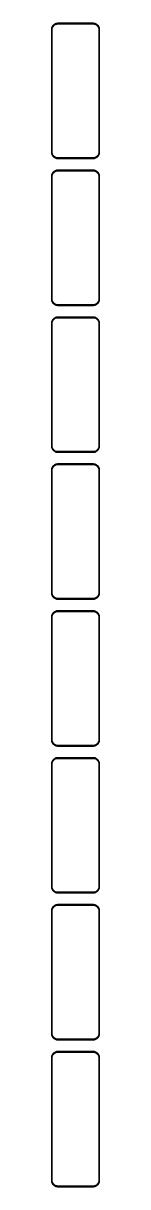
# Model space of a CAD drawing. Header units: metres. Extents: x -19 to 19, y 1658 to 3358.
# Drawn here: x -19 to 19, y 2456 to 3358 of the extents above; entities that cross this region are included whole.
import ezdxf

# ---------------------------------------------------------------- set-up
doc = ezdxf.new("R2010")
doc.units = ezdxf.units.M

msp = doc.modelspace()

# ---------------------------------------------------------------- linework, layer by layer
for p, q in [((-18.7106, 3354.13), (-18.75, 3353.5)), ((-18.75, 3353.5), (-18.75, 3258.5)), ((-18.5929, 3354.74), (-18.7106, 3354.13)), ((-18.3989, 3355.34), (-18.5929, 3354.74)), ((-18.1315, 3355.91), (-18.3989, 3355.34)), ((-18.25, 3353.25), (-18.2125, 3353.85)), ((-18.25, 3258.75), (-18.25, 3353.25)), ((-18.2125, 3353.85), (-18.1008, 3354.43)), ((-17.7951, 3356.44), (-18.1315, 3355.91)), ((-18.1008, 3354.43), (-17.9164, 3355)), ((-17.9164, 3355), (-17.6624, 3355.54)), ((-17.3948, 3356.92), (-17.7951, 3356.44)), ((-17.6624, 3355.54), (-17.3428, 3356.04)), ((-16.9371, 3357.35), (-17.3948, 3356.92)), ((-17.3428, 3356.04), (-16.9626, 3356.5)), ((-16.9626, 3356.5), (-16.5278, 3356.91)), ((-16.4291, 3357.72), (-16.9371, 3357.35)), ((-16.5278, 3356.91), (-16.0452, 3357.26)), ((-15.8789, 3358.02), (-16.4291, 3357.72)), ((-16.0452, 3357.26), (-15.5224, 3357.55)), ((-15.2951, 3358.26), (-15.8789, 3358.02)), ((-15.5224, 3357.55), (-14.9678, 3357.77)), ((-14.6869, 3358.41), (-15.2951, 3358.26)), ((-14.9678, 3357.77), (-14.3901, 3357.92)), ((-14.0639, 3358.49), (-14.6869, 3358.41)), ((-14.3901, 3357.92), (-13.7982, 3357.99)), ((14.0639, 3358.49), (-14.0639, 3358.49)), ((-13.7982, 3357.99), (13.7982, 3357.99)), ((13.7982, 3357.99), (14.3901, 3357.92)), ((14.6869, 3358.41), (14.0639, 3358.49)), ((14.3901, 3357.92), (14.9678, 3357.77)), ((15.2951, 3358.26), (14.6869, 3358.41)), ((14.9678, 3357.77), (15.5224, 3357.55)), ((15.8789, 3358.02), (15.2951, 3358.26)), ((15.5224, 3357.55), (16.0452, 3357.26)), ((16.4291, 3357.72), (15.8789, 3358.02)), ((16.0452, 3357.26), (16.5278, 3356.91)), ((16.9371, 3357.35), (16.4291, 3357.72)), ((16.5278, 3356.91), (16.9626, 3356.5)), ((17.3948, 3356.92), (16.9371, 3357.35)), ((16.9626, 3356.5), (17.3428, 3356.04)), ((17.3428, 3356.04), (17.6624, 3355.54)), ((17.7951, 3356.44), (17.3948, 3356.92)), ((17.6624, 3355.54), (17.9164, 3355)), ((18.1315, 3355.91), (17.7951, 3356.44)), ((17.9164, 3355), (18.1008, 3354.43)), ((18.1008, 3354.43), (18.2125, 3353.85)), ((18.3989, 3355.34), (18.1315, 3355.91)), ((18.2125, 3353.85), (18.25, 3353.25)), ((18.25, 3353.25), (18.25, 3258.75)), ((18.5929, 3354.74), (18.3989, 3355.34)), ((18.7106, 3354.13), (18.5929, 3354.74)), ((18.75, 3353.5), (18.7106, 3354.13)), ((18.75, 3258.5), (18.75, 3353.5)), ((-18.75, 3258.5), (-18.7106, 3257.87)), ((-18.7106, 3257.87), (-18.5929, 3257.26)), ((-18.5929, 3257.26), (-18.3989, 3256.66)), ((-18.3989, 3256.66), (-18.1315, 3256.09)), ((-18.2125, 3258.15), (-18.25, 3258.75)), ((-18.1008, 3257.57), (-18.2125, 3258.15)), ((-18.1315, 3256.09), (-17.7951, 3255.56)), ((-17.9164, 3257), (-18.1008, 3257.57)), ((-17.6624, 3256.46), (-17.9164, 3257)), ((-17.7951, 3255.56), (-17.3948, 3255.08)), ((-17.3428, 3255.96), (-17.6624, 3256.46)), ((-17.3948, 3255.08), (-16.9371, 3254.65)), ((-16.9626, 3255.5), (-17.3428, 3255.96)), ((-16.5278, 3255.09), (-16.9626, 3255.5)), ((-16.9371, 3254.65), (-16.4291, 3254.28)), ((-16.0452, 3254.74), (-16.5278, 3255.09)), ((-16.4291, 3254.28), (-15.8789, 3253.98)), ((-15.5224, 3254.45), (-16.0452, 3254.74)), ((-15.8789, 3253.98), (-15.2951, 3253.74)), ((-14.9678, 3254.23), (-15.5224, 3254.45)), ((-15.2951, 3253.74), (-14.6869, 3253.59)), ((-14.3901, 3254.08), (-14.9678, 3254.23)), ((-14.6869, 3253.59), (-14.0639, 3253.51)), ((-13.7982, 3254.01), (-14.3901, 3254.08)), ((-14.0639, 3253.51), (14.0639, 3253.51)), ((13.7982, 3254.01), (-13.7982, 3254.01)), ((14.3901, 3254.08), (13.7982, 3254.01)), ((14.0639, 3253.51), (14.6869, 3253.59)), ((14.9678, 3254.23), (14.3901, 3254.08)), ((14.6869, 3253.59), (15.2951, 3253.74)), ((15.5224, 3254.45), (14.9678, 3254.23)), ((15.2951, 3253.74), (15.8789, 3253.98)), ((16.0452, 3254.74), (15.5224, 3254.45)), ((15.8789, 3253.98), (16.4291, 3254.28)), ((16.5278, 3255.09), (16.0452, 3254.74)), ((16.4291, 3254.28), (16.9371, 3254.65)), ((16.9626, 3255.5), (16.5278, 3255.09)), ((16.9371, 3254.65), (17.3948, 3255.08)), ((17.3428, 3255.96), (16.9626, 3255.5)), ((17.6624, 3256.46), (17.3428, 3255.96)), ((17.3948, 3255.08), (17.7951, 3255.56)), ((17.9164, 3257), (17.6624, 3256.46)), ((17.7951, 3255.56), (18.1315, 3256.09)), ((18.1008, 3257.57), (17.9164, 3257)), ((18.2125, 3258.15), (18.1008, 3257.57)), ((18.1315, 3256.09), (18.3989, 3256.66)), ((18.25, 3258.75), (18.2125, 3258.15)), ((18.3989, 3256.66), (18.5929, 3257.26)), ((18.5929, 3257.26), (18.7106, 3257.87)), ((18.7106, 3257.87), (18.75, 3258.5)), ((-18.1315, 3241.91), (-18.3989, 3241.34)), ((-17.7951, 3242.44), (-18.1315, 3241.91)), ((-17.3948, 3242.92), (-17.7951, 3242.44)), ((-17.6624, 3241.54), (-17.3428, 3242.04)), ((-16.9371, 3243.35), (-17.3948, 3242.92)), ((-17.3428, 3242.04), (-16.9626, 3242.5)), ((-16.9626, 3242.5), (-16.5278, 3242.91)), ((-16.4291, 3243.72), (-16.9371, 3243.35)), ((-16.5278, 3242.91), (-16.0452, 3243.26)), ((-15.8789, 3244.02), (-16.4291, 3243.72)), ((-16.0452, 3243.26), (-15.5224, 3243.55)), ((-15.2951, 3244.26), (-15.8789, 3244.02)), ((-15.5224, 3243.55), (-14.9678, 3243.77)), ((-14.6869, 3244.41), (-15.2951, 3244.26)), ((-14.9678, 3243.77), (-14.3901, 3243.92)), ((-14.0639, 3244.49), (-14.6869, 3244.41)), ((-14.3901, 3243.92), (-13.7982, 3243.99)), ((14.0639, 3244.49), (-14.0639, 3244.49)), ((-13.7982, 3243.99), (13.7982, 3243.99)), ((13.7982, 3243.99), (14.3901, 3243.92)), ((14.6869, 3244.41), (14.0639, 3244.49)), ((14.3901, 3243.92), (14.9678, 3243.77)), ((15.2951, 3244.26), (14.6869, 3244.41)), ((14.9678, 3243.77), (15.5224, 3243.55)), ((15.8789, 3244.02), (15.2951, 3244.26)), ((15.5224, 3243.55), (16.0452, 3243.26)), ((16.4291, 3243.72), (15.8789, 3244.02)), ((16.0452, 3243.26), (16.5278, 3242.91)), ((16.9371, 3243.35), (16.4291, 3243.72)), ((16.5278, 3242.91), (16.9626, 3242.5)), ((17.3948, 3242.92), (16.9371, 3243.35)), ((16.9626, 3242.5), (17.3428, 3242.04)), ((17.3428, 3242.04), (17.6624, 3241.54)), ((17.7951, 3242.44), (17.3948, 3242.92)), ((18.1315, 3241.91), (17.7951, 3242.44)), ((18.3989, 3241.34), (18.1315, 3241.91)), ((-18.7106, 3240.13), (-18.75, 3239.5)), ((-18.75, 3239.5), (-18.75, 3144.5)), ((-18.5929, 3240.74), (-18.7106, 3240.13)), ((-18.3989, 3241.34), (-18.5929, 3240.74)), ((-18.25, 3239.25), (-18.2125, 3239.85)), ((-18.25, 3144.75), (-18.25, 3239.25)), ((-18.2125, 3239.85), (-18.1008, 3240.43)), ((-18.1008, 3240.43), (-17.9164, 3241)), ((-17.9164, 3241), (-17.6624, 3241.54)), ((17.6624, 3241.54), (17.9164, 3241)), ((17.9164, 3241), (18.1008, 3240.43)), ((18.1008, 3240.43), (18.2125, 3239.85)), ((18.2125, 3239.85), (18.25, 3239.25)), ((18.25, 3239.25), (18.25, 3144.75)), ((18.5929, 3240.74), (18.3989, 3241.34)), ((18.7106, 3240.13), (18.5929, 3240.74)), ((18.75, 3239.5), (18.7106, 3240.13)), ((18.75, 3144.5), (18.75, 3239.5)), ((-18.75, 3144.5), (-18.7106, 3143.87)), ((-18.7106, 3143.87), (-18.5929, 3143.26)), ((-18.5929, 3143.26), (-18.3989, 3142.66)), ((-18.3989, 3142.66), (-18.1315, 3142.09)), ((-18.2125, 3144.15), (-18.25, 3144.75)), ((-18.1008, 3143.57), (-18.2125, 3144.15)), ((-17.9164, 3143), (-18.1008, 3143.57)), ((-17.6624, 3142.46), (-17.9164, 3143)), ((-17.3428, 3141.96), (-17.6624, 3142.46)), ((17.6624, 3142.46), (17.3428, 3141.96)), ((17.9164, 3143), (17.6624, 3142.46)), ((18.1008, 3143.57), (17.9164, 3143)), ((18.2125, 3144.15), (18.1008, 3143.57)), ((18.1315, 3142.09), (18.3989, 3142.66)), ((18.25, 3144.75), (18.2125, 3144.15)), ((18.3989, 3142.66), (18.5929, 3143.26)), ((18.5929, 3143.26), (18.7106, 3143.87)), ((18.7106, 3143.87), (18.75, 3144.5)), ((-18.1315, 3142.09), (-17.7951, 3141.56)), ((-17.7951, 3141.56), (-17.3948, 3141.08)), ((-17.3948, 3141.08), (-16.9371, 3140.65)), ((-16.9626, 3141.5), (-17.3428, 3141.96)), ((-16.5278, 3141.09), (-16.9626, 3141.5)), ((-16.9371, 3140.65), (-16.4291, 3140.28)), ((-16.0452, 3140.74), (-16.5278, 3141.09)), ((-16.4291, 3140.28), (-15.8789, 3139.98)), ((-15.5224, 3140.45), (-16.0452, 3140.74)), ((-15.8789, 3139.98), (-15.2951, 3139.74)), ((-14.9678, 3140.23), (-15.5224, 3140.45)), ((-15.2951, 3139.74), (-14.6869, 3139.59)), ((-14.3901, 3140.08), (-14.9678, 3140.23)), ((-14.6869, 3139.59), (-14.0639, 3139.51)), ((-13.7982, 3140.01), (-14.3901, 3140.08)), ((-14.0639, 3139.51), (14.0639, 3139.51)), ((13.7982, 3140.01), (-13.7982, 3140.01)), ((14.3901, 3140.08), (13.7982, 3140.01)), ((14.0639, 3139.51), (14.6869, 3139.59)), ((14.9678, 3140.23), (14.3901, 3140.08)), ((14.6869, 3139.59), (15.2951, 3139.74)), ((15.5224, 3140.45), (14.9678, 3140.23)), ((15.2951, 3139.74), (15.8789, 3139.98)), ((16.0452, 3140.74), (15.5224, 3140.45)), ((15.8789, 3139.98), (16.4291, 3140.28)), ((16.5278, 3141.09), (16.0452, 3140.74)), ((16.4291, 3140.28), (16.9371, 3140.65)), ((16.9626, 3141.5), (16.5278, 3141.09)), ((16.9371, 3140.65), (17.3948, 3141.08)), ((17.3428, 3141.96), (16.9626, 3141.5)), ((17.3948, 3141.08), (17.7951, 3141.56)), ((17.7951, 3141.56), (18.1315, 3142.09)), ((-18.7106, 3126.13), (-18.75, 3125.5)), ((-18.75, 3125.5), (-18.75, 3030.5)), ((-18.5929, 3126.74), (-18.7106, 3126.13)), ((-18.3989, 3127.34), (-18.5929, 3126.74)), ((-18.1315, 3127.91), (-18.3989, 3127.34)), ((-18.25, 3125.25), (-18.2125, 3125.85)), ((-18.25, 3030.75), (-18.25, 3125.25)), ((-18.2125, 3125.85), (-18.1008, 3126.43)), ((-17.7951, 3128.44), (-18.1315, 3127.91)), ((-18.1008, 3126.43), (-17.9164, 3127)), ((-17.9164, 3127), (-17.6624, 3127.54)), ((-17.3948, 3128.92), (-17.7951, 3128.44)), ((-17.6624, 3127.54), (-17.3428, 3128.04)), ((-16.9371, 3129.35), (-17.3948, 3128.92)), ((-17.3428, 3128.04), (-16.9626, 3128.5)), ((-16.9626, 3128.5), (-16.5278, 3128.91)), ((-16.4291, 3129.72), (-16.9371, 3129.35)), ((-16.5278, 3128.91), (-16.0452, 3129.26)), ((-15.8789, 3130.02), (-16.4291, 3129.72)), ((-16.0452, 3129.26), (-15.5224, 3129.55)), ((-15.2951, 3130.26), (-15.8789, 3130.02)), ((-15.5224, 3129.55), (-14.9678, 3129.77)), ((-14.6869, 3130.41), (-15.2951, 3130.26)), ((-14.9678, 3129.77), (-14.3901, 3129.92)), ((-14.0639, 3130.49), (-14.6869, 3130.41)), ((-14.3901, 3129.92), (-13.7982, 3129.99)), ((14.0639, 3130.49), (-14.0639, 3130.49)), ((-13.7982, 3129.99), (13.7982, 3129.99)), ((13.7982, 3129.99), (14.3901, 3129.92)), ((14.6869, 3130.41), (14.0639, 3130.49)), ((14.3901, 3129.92), (14.9678, 3129.77)), ((15.2951, 3130.26), (14.6869, 3130.41)), ((14.9678, 3129.77), (15.5224, 3129.55)), ((15.8789, 3130.02), (15.2951, 3130.26)), ((15.5224, 3129.55), (16.0452, 3129.26)), ((16.4291, 3129.72), (15.8789, 3130.02)), ((16.0452, 3129.26), (16.5278, 3128.91)), ((16.9371, 3129.35), (16.4291, 3129.72)), ((16.5278, 3128.91), (16.9626, 3128.5)), ((17.3948, 3128.92), (16.9371, 3129.35)), ((16.9626, 3128.5), (17.3428, 3128.04)), ((17.3428, 3128.04), (17.6624, 3127.54)), ((17.7951, 3128.44), (17.3948, 3128.92)), ((17.6624, 3127.54), (17.9164, 3127)), ((18.1315, 3127.91), (17.7951, 3128.44)), ((17.9164, 3127), (18.1008, 3126.43)), ((18.1008, 3126.43), (18.2125, 3125.85)), ((18.3989, 3127.34), (18.1315, 3127.91)), ((18.2125, 3125.85), (18.25, 3125.25)), ((18.25, 3125.25), (18.25, 3030.75)), ((18.5929, 3126.74), (18.3989, 3127.34)), ((18.7106, 3126.13), (18.5929, 3126.74)), ((18.75, 3125.5), (18.7106, 3126.13)), ((18.75, 3030.5), (18.75, 3125.5)), ((-18.75, 3030.5), (-18.7106, 3029.87)), ((-18.7106, 3029.87), (-18.5929, 3029.26)), ((-18.5929, 3029.26), (-18.3989, 3028.66)), ((-18.3989, 3028.66), (-18.1315, 3028.09)), ((-18.2125, 3030.15), (-18.25, 3030.75)), ((-18.1008, 3029.57), (-18.2125, 3030.15)), ((-18.1315, 3028.09), (-17.7951, 3027.56)), ((-17.9164, 3029), (-18.1008, 3029.57)), ((-17.6624, 3028.46), (-17.9164, 3029)), ((-17.7951, 3027.56), (-17.3948, 3027.08)), ((-17.3428, 3027.96), (-17.6624, 3028.46)), ((-17.3948, 3027.08), (-16.9371, 3026.65)), ((-16.9626, 3027.5), (-17.3428, 3027.96)), ((-16.5278, 3027.09), (-16.9626, 3027.5)), ((-16.9371, 3026.65), (-16.4291, 3026.28)), ((-16.0452, 3026.74), (-16.5278, 3027.09)), ((-16.4291, 3026.28), (-15.8789, 3025.98)), ((-15.5224, 3026.45), (-16.0452, 3026.74)), ((-15.8789, 3025.98), (-15.2951, 3025.74)), ((-14.9678, 3026.23), (-15.5224, 3026.45)), ((-15.2951, 3025.74), (-14.6869, 3025.59)), ((-14.3901, 3026.08), (-14.9678, 3026.23)), ((-14.6869, 3025.59), (-14.0639, 3025.51)), ((-13.7982, 3026.01), (-14.3901, 3026.08)), ((-14.0639, 3025.51), (14.0639, 3025.51)), ((13.7982, 3026.01), (-13.7982, 3026.01)), ((14.3901, 3026.08), (13.7982, 3026.01)), ((14.0639, 3025.51), (14.6869, 3025.59)), ((14.9678, 3026.23), (14.3901, 3026.08)), ((14.6869, 3025.59), (15.2951, 3025.74)), ((15.5224, 3026.45), (14.9678, 3026.23)), ((15.2951, 3025.74), (15.8789, 3025.98)), ((16.0452, 3026.74), (15.5224, 3026.45)), ((15.8789, 3025.98), (16.4291, 3026.28)), ((16.5278, 3027.09), (16.0452, 3026.74)), ((16.4291, 3026.28), (16.9371, 3026.65)), ((16.9626, 3027.5), (16.5278, 3027.09)), ((16.9371, 3026.65), (17.3948, 3027.08)), ((17.3428, 3027.96), (16.9626, 3027.5)), ((17.6624, 3028.46), (17.3428, 3027.96)), ((17.3948, 3027.08), (17.7951, 3027.56)), ((17.9164, 3029), (17.6624, 3028.46)), ((17.7951, 3027.56), (18.1315, 3028.09)), ((18.1008, 3029.57), (17.9164, 3029)), ((18.2125, 3030.15), (18.1008, 3029.57)), ((18.1315, 3028.09), (18.3989, 3028.66)), ((18.25, 3030.75), (18.2125, 3030.15)), ((18.3989, 3028.66), (18.5929, 3029.26)), ((18.5929, 3029.26), (18.7106, 3029.87)), ((18.7106, 3029.87), (18.75, 3030.5)), ((-15.8789, 3016.02), (-16.4291, 3015.72)), ((-15.2951, 3016.26), (-15.8789, 3016.02)), ((-14.6869, 3016.41), (-15.2951, 3016.26)), ((-14.0639, 3016.49), (-14.6869, 3016.41)), ((-14.3901, 3015.92), (-13.7982, 3015.99)), ((14.0639, 3016.49), (-14.0639, 3016.49)), ((-13.7982, 3015.99), (13.7982, 3015.99)), ((13.7982, 3015.99), (14.3901, 3015.92)), ((14.6869, 3016.41), (14.0639, 3016.49)), ((15.2951, 3016.26), (14.6869, 3016.41)), ((15.8789, 3016.02), (15.2951, 3016.26)), ((16.4291, 3015.72), (15.8789, 3016.02)), ((-18.7106, 3012.13), (-18.75, 3011.5)), ((-18.75, 3011.5), (-18.75, 2916.5)), ((-18.5929, 3012.74), (-18.7106, 3012.13)), ((-18.3989, 3013.34), (-18.5929, 3012.74)), ((-18.1315, 3013.91), (-18.3989, 3013.34)), ((-18.25, 3011.25), (-18.2125, 3011.85)), ((-18.25, 2916.75), (-18.25, 3011.25)), ((-18.2125, 3011.85), (-18.1008, 3012.43)), ((-17.7951, 3014.44), (-18.1315, 3013.91)), ((-18.1008, 3012.43), (-17.9164, 3013)), ((-17.9164, 3013), (-17.6624, 3013.54)), ((-17.3948, 3014.92), (-17.7951, 3014.44)), ((-17.6624, 3013.54), (-17.3428, 3014.04)), ((-16.9371, 3015.35), (-17.3948, 3014.92)), ((-17.3428, 3014.04), (-16.9626, 3014.5)), ((-16.9626, 3014.5), (-16.5278, 3014.91)), ((-16.4291, 3015.72), (-16.9371, 3015.35)), ((-16.5278, 3014.91), (-16.0452, 3015.26)), ((-16.0452, 3015.26), (-15.5224, 3015.55)), ((-15.5224, 3015.55), (-14.9678, 3015.77)), ((-14.9678, 3015.77), (-14.3901, 3015.92)), ((14.3901, 3015.92), (14.9678, 3015.77)), ((14.9678, 3015.77), (15.5224, 3015.55)), ((15.5224, 3015.55), (16.0452, 3015.26)), ((16.0452, 3015.26), (16.5278, 3014.91)), ((16.9371, 3015.35), (16.4291, 3015.72)), ((16.5278, 3014.91), (16.9626, 3014.5)), ((17.3948, 3014.92), (16.9371, 3015.35)), ((16.9626, 3014.5), (17.3428, 3014.04)), ((17.3428, 3014.04), (17.6624, 3013.54)), ((17.7951, 3014.44), (17.3948, 3014.92)), ((17.6624, 3013.54), (17.9164, 3013)), ((18.1315, 3013.91), (17.7951, 3014.44)), ((17.9164, 3013), (18.1008, 3012.43)), ((18.1008, 3012.43), (18.2125, 3011.85)), ((18.3989, 3013.34), (18.1315, 3013.91)), ((18.2125, 3011.85), (18.25, 3011.25)), ((18.25, 3011.25), (18.25, 2916.75)), ((18.5929, 3012.74), (18.3989, 3013.34)), ((18.7106, 3012.13), (18.5929, 3012.74)), ((18.75, 3011.5), (18.7106, 3012.13)), ((18.75, 2916.5), (18.75, 3011.5)), ((-18.2125, 2916.15), (-18.25, 2916.75)), ((18.25, 2916.75), (18.2125, 2916.15)), ((-18.75, 2916.5), (-18.7106, 2915.87)), ((-18.7106, 2915.87), (-18.5929, 2915.26)), ((-18.5929, 2915.26), (-18.3989, 2914.66)), ((-18.3989, 2914.66), (-18.1315, 2914.09)), ((-18.1008, 2915.57), (-18.2125, 2916.15)), ((-18.1315, 2914.09), (-17.7951, 2913.56)), ((-17.9164, 2915), (-18.1008, 2915.57)), ((-17.6624, 2914.46), (-17.9164, 2915)), ((-17.7951, 2913.56), (-17.3948, 2913.08)), ((-17.3428, 2913.96), (-17.6624, 2914.46)), ((-17.3948, 2913.08), (-16.9371, 2912.65)), ((-16.9626, 2913.5), (-17.3428, 2913.96)), ((-16.5278, 2913.09), (-16.9626, 2913.5)), ((-16.9371, 2912.65), (-16.4291, 2912.28)), ((-16.0452, 2912.74), (-16.5278, 2913.09)), ((-16.4291, 2912.28), (-15.8789, 2911.98)), ((-15.5224, 2912.45), (-16.0452, 2912.74)), ((-15.8789, 2911.98), (-15.2951, 2911.74)), ((-14.9678, 2912.23), (-15.5224, 2912.45)), ((-15.2951, 2911.74), (-14.6869, 2911.59)), ((-14.3901, 2912.08), (-14.9678, 2912.23)), ((-14.6869, 2911.59), (-14.0639, 2911.51)), ((-13.7982, 2912.01), (-14.3901, 2912.08)), ((-14.0639, 2911.51), (14.0639, 2911.51)), ((13.7982, 2912.01), (-13.7982, 2912.01)), ((14.3901, 2912.08), (13.7982, 2912.01)), ((14.0639, 2911.51), (14.6869, 2911.59)), ((14.9678, 2912.23), (14.3901, 2912.08)), ((14.6869, 2911.59), (15.2951, 2911.74)), ((15.5224, 2912.45), (14.9678, 2912.23)), ((15.2951, 2911.74), (15.8789, 2911.98)), ((16.0452, 2912.74), (15.5224, 2912.45)), ((15.8789, 2911.98), (16.4291, 2912.28)), ((16.5278, 2913.09), (16.0452, 2912.74)), ((16.4291, 2912.28), (16.9371, 2912.65)), ((16.9626, 2913.5), (16.5278, 2913.09)), ((16.9371, 2912.65), (17.3948, 2913.08)), ((17.3428, 2913.96), (16.9626, 2913.5)), ((17.6624, 2914.46), (17.3428, 2913.96)), ((17.3948, 2913.08), (17.7951, 2913.56)), ((17.9164, 2915), (17.6624, 2914.46)), ((17.7951, 2913.56), (18.1315, 2914.09)), ((18.1008, 2915.57), (17.9164, 2915)), ((18.2125, 2916.15), (18.1008, 2915.57)), ((18.1315, 2914.09), (18.3989, 2914.66)), ((18.3989, 2914.66), (18.5929, 2915.26)), ((18.5929, 2915.26), (18.7106, 2915.87)), ((18.7106, 2915.87), (18.75, 2916.5)), ((-18.5929, 2898.74), (-18.7106, 2898.13)), ((-18.3989, 2899.34), (-18.5929, 2898.74)), ((-18.1315, 2899.91), (-18.3989, 2899.34)), ((-17.7951, 2900.44), (-18.1315, 2899.91)), ((-18.1008, 2898.43), (-17.9164, 2899)), ((-17.9164, 2899), (-17.6624, 2899.54)), ((-17.3948, 2900.92), (-17.7951, 2900.44)), ((-17.6624, 2899.54), (-17.3428, 2900.04)), ((-16.9371, 2901.35), (-17.3948, 2900.92)), ((-17.3428, 2900.04), (-16.9626, 2900.5)), ((-16.9626, 2900.5), (-16.5278, 2900.91)), ((-16.4291, 2901.72), (-16.9371, 2901.35)), ((-16.5278, 2900.91), (-16.0452, 2901.26)), ((-15.8789, 2902.02), (-16.4291, 2901.72)), ((-16.0452, 2901.26), (-15.5224, 2901.55)), ((-15.2951, 2902.26), (-15.8789, 2902.02)), ((-15.5224, 2901.55), (-14.9678, 2901.77)), ((-14.6869, 2902.41), (-15.2951, 2902.26)), ((-14.9678, 2901.77), (-14.3901, 2901.92)), ((-14.0639, 2902.49), (-14.6869, 2902.41)), ((-14.3901, 2901.92), (-13.7982, 2901.99)), ((14.0639, 2902.49), (-14.0639, 2902.49)), ((-13.7982, 2901.99), (13.7982, 2901.99)), ((13.7982, 2901.99), (14.3901, 2901.92)), ((14.6869, 2902.41), (14.0639, 2902.49)), ((14.3901, 2901.92), (14.9678, 2901.77)), ((15.2951, 2902.26), (14.6869, 2902.41)), ((14.9678, 2901.77), (15.5224, 2901.55)), ((15.8789, 2902.02), (15.2951, 2902.26)), ((15.5224, 2901.55), (16.0452, 2901.26)), ((16.4291, 2901.72), (15.8789, 2902.02)), ((16.0452, 2901.26), (16.5278, 2900.91)), ((16.9371, 2901.35), (16.4291, 2901.72)), ((16.5278, 2900.91), (16.9626, 2900.5)), ((17.3948, 2900.92), (16.9371, 2901.35)), ((16.9626, 2900.5), (17.3428, 2900.04)), ((17.3428, 2900.04), (17.6624, 2899.54)), ((17.7951, 2900.44), (17.3948, 2900.92)), ((17.6624, 2899.54), (17.9164, 2899)), ((18.1315, 2899.91), (17.7951, 2900.44)), ((17.9164, 2899), (18.1008, 2898.43)), ((18.3989, 2899.34), (18.1315, 2899.91)), ((18.5929, 2898.74), (18.3989, 2899.34)), ((18.7106, 2898.13), (18.5929, 2898.74)), ((-18.7106, 2898.13), (-18.75, 2897.5)), ((-18.75, 2897.5), (-18.75, 2802.5)), ((-18.25, 2897.25), (-18.2125, 2897.85)), ((-18.25, 2802.75), (-18.25, 2897.25)), ((-18.2125, 2897.85), (-18.1008, 2898.43)), ((18.1008, 2898.43), (18.2125, 2897.85)), ((18.2125, 2897.85), (18.25, 2897.25)), ((18.25, 2897.25), (18.25, 2802.75)), ((18.75, 2897.5), (18.7106, 2898.13)), ((18.75, 2802.5), (18.75, 2897.5)), ((-18.75, 2802.5), (-18.7106, 2801.87)), ((-18.7106, 2801.87), (-18.5929, 2801.26)), ((-18.5929, 2801.26), (-18.3989, 2800.66)), ((-18.3989, 2800.66), (-18.1315, 2800.09)), ((-18.2125, 2802.15), (-18.25, 2802.75)), ((-18.1008, 2801.57), (-18.2125, 2802.15)), ((-18.1315, 2800.09), (-17.7951, 2799.56)), ((-17.9164, 2801), (-18.1008, 2801.57)), ((-17.6624, 2800.46), (-17.9164, 2801)), ((-17.7951, 2799.56), (-17.3948, 2799.08)), ((-17.3428, 2799.96), (-17.6624, 2800.46)), ((-16.9626, 2799.5), (-17.3428, 2799.96)), ((-16.5278, 2799.09), (-16.9626, 2799.5)), ((16.9626, 2799.5), (16.5278, 2799.09)), ((17.3428, 2799.96), (16.9626, 2799.5)), ((17.6624, 2800.46), (17.3428, 2799.96)), ((17.3948, 2799.08), (17.7951, 2799.56)), ((17.9164, 2801), (17.6624, 2800.46)), ((17.7951, 2799.56), (18.1315, 2800.09)), ((18.1008, 2801.57), (17.9164, 2801)), ((18.2125, 2802.15), (18.1008, 2801.57)), ((18.1315, 2800.09), (18.3989, 2800.66)), ((18.25, 2802.75), (18.2125, 2802.15)), ((18.3989, 2800.66), (18.5929, 2801.26)), ((18.5929, 2801.26), (18.7106, 2801.87)), ((18.7106, 2801.87), (18.75, 2802.5)), ((-17.3948, 2799.08), (-16.9371, 2798.65)), ((-16.9371, 2798.65), (-16.4291, 2798.28)), ((-16.0452, 2798.74), (-16.5278, 2799.09)), ((-16.4291, 2798.28), (-15.8789, 2797.98)), ((-15.5224, 2798.45), (-16.0452, 2798.74)), ((-15.8789, 2797.98), (-15.2951, 2797.74)), ((-14.9678, 2798.23), (-15.5224, 2798.45)), ((-15.2951, 2797.74), (-14.6869, 2797.59)), ((-14.3901, 2798.08), (-14.9678, 2798.23)), ((-14.6869, 2797.59), (-14.0639, 2797.51)), ((-13.7982, 2798.01), (-14.3901, 2798.08)), ((-14.0639, 2797.51), (14.0639, 2797.51)), ((13.7982, 2798.01), (-13.7982, 2798.01)), ((14.3901, 2798.08), (13.7982, 2798.01)), ((14.0639, 2797.51), (14.6869, 2797.59)), ((14.9678, 2798.23), (14.3901, 2798.08)), ((14.6869, 2797.59), (15.2951, 2797.74)), ((15.5224, 2798.45), (14.9678, 2798.23)), ((15.2951, 2797.74), (15.8789, 2797.98)), ((16.0452, 2798.74), (15.5224, 2798.45)), ((15.8789, 2797.98), (16.4291, 2798.28)), ((16.5278, 2799.09), (16.0452, 2798.74)), ((16.4291, 2798.28), (16.9371, 2798.65)), ((16.9371, 2798.65), (17.3948, 2799.08)), ((-18.7106, 2784.13), (-18.75, 2783.5)), ((-18.75, 2783.5), (-18.75, 2688.5)), ((-18.5929, 2784.74), (-18.7106, 2784.13)), ((-18.3989, 2785.34), (-18.5929, 2784.74)), ((-18.1315, 2785.91), (-18.3989, 2785.34)), ((-18.25, 2783.25), (-18.2125, 2783.85)), ((-18.25, 2688.75), (-18.25, 2783.25)), ((-18.2125, 2783.85), (-18.1008, 2784.43)), ((-17.7951, 2786.44), (-18.1315, 2785.91)), ((-18.1008, 2784.43), (-17.9164, 2785)), ((-17.9164, 2785), (-17.6624, 2785.54)), ((-17.3948, 2786.92), (-17.7951, 2786.44)), ((-17.6624, 2785.54), (-17.3428, 2786.04)), ((-16.9371, 2787.35), (-17.3948, 2786.92)), ((-17.3428, 2786.04), (-16.9626, 2786.5)), ((-16.9626, 2786.5), (-16.5278, 2786.91)), ((-16.4291, 2787.72), (-16.9371, 2787.35)), ((-16.5278, 2786.91), (-16.0452, 2787.26)), ((-15.8789, 2788.02), (-16.4291, 2787.72)), ((-16.0452, 2787.26), (-15.5224, 2787.55)), ((-15.2951, 2788.26), (-15.8789, 2788.02)), ((-15.5224, 2787.55), (-14.9678, 2787.77)), ((-14.6869, 2788.41), (-15.2951, 2788.26)), ((-14.9678, 2787.77), (-14.3901, 2787.92)), ((-14.0639, 2788.49), (-14.6869, 2788.41)), ((-14.3901, 2787.92), (-13.7982, 2787.99)), ((14.0639, 2788.49), (-14.0639, 2788.49)), ((-13.7982, 2787.99), (13.7982, 2787.99)), ((13.7982, 2787.99), (14.3901, 2787.92)), ((14.6869, 2788.41), (14.0639, 2788.49)), ((14.3901, 2787.92), (14.9678, 2787.77)), ((15.2951, 2788.26), (14.6869, 2788.41)), ((14.9678, 2787.77), (15.5224, 2787.55)), ((15.8789, 2788.02), (15.2951, 2788.26)), ((15.5224, 2787.55), (16.0452, 2787.26)), ((16.4291, 2787.72), (15.8789, 2788.02)), ((16.0452, 2787.26), (16.5278, 2786.91)), ((16.9371, 2787.35), (16.4291, 2787.72)), ((16.5278, 2786.91), (16.9626, 2786.5)), ((17.3948, 2786.92), (16.9371, 2787.35)), ((16.9626, 2786.5), (17.3428, 2786.04)), ((17.3428, 2786.04), (17.6624, 2785.54)), ((17.7951, 2786.44), (17.3948, 2786.92)), ((17.6624, 2785.54), (17.9164, 2785)), ((18.1315, 2785.91), (17.7951, 2786.44)), ((17.9164, 2785), (18.1008, 2784.43)), ((18.1008, 2784.43), (18.2125, 2783.85)), ((18.3989, 2785.34), (18.1315, 2785.91)), ((18.2125, 2783.85), (18.25, 2783.25)), ((18.25, 2783.25), (18.25, 2688.75)), ((18.5929, 2784.74), (18.3989, 2785.34)), ((18.7106, 2784.13), (18.5929, 2784.74)), ((18.75, 2783.5), (18.7106, 2784.13)), ((18.75, 2688.5), (18.75, 2783.5)), ((-18.75, 2688.5), (-18.7106, 2687.87)), ((-18.7106, 2687.87), (-18.5929, 2687.26)), ((-18.5929, 2687.26), (-18.3989, 2686.66)), ((-18.3989, 2686.66), (-18.1315, 2686.09)), ((-18.2125, 2688.15), (-18.25, 2688.75)), ((-18.1008, 2687.57), (-18.2125, 2688.15)), ((-18.1315, 2686.09), (-17.7951, 2685.56)), ((-17.9164, 2687), (-18.1008, 2687.57)), ((-17.6624, 2686.46), (-17.9164, 2687)), ((-17.7951, 2685.56), (-17.3948, 2685.08)), ((-17.3428, 2685.96), (-17.6624, 2686.46)), ((-17.3948, 2685.08), (-16.9371, 2684.65)), ((-16.9626, 2685.5), (-17.3428, 2685.96)), ((-16.5278, 2685.09), (-16.9626, 2685.5)), ((-16.9371, 2684.65), (-16.4291, 2684.28)), ((-16.0452, 2684.74), (-16.5278, 2685.09)), ((-16.4291, 2684.28), (-15.8789, 2683.98)), ((-15.5224, 2684.45), (-16.0452, 2684.74)), ((-15.8789, 2683.98), (-15.2951, 2683.74)), ((-14.9678, 2684.23), (-15.5224, 2684.45)), ((-15.2951, 2683.74), (-14.6869, 2683.59)), ((-14.3901, 2684.08), (-14.9678, 2684.23)), ((-14.6869, 2683.59), (-14.0639, 2683.51)), ((-13.7982, 2684.01), (-14.3901, 2684.08)), ((-14.0639, 2683.51), (14.0639, 2683.51)), ((13.7982, 2684.01), (-13.7982, 2684.01)), ((14.3901, 2684.08), (13.7982, 2684.01)), ((14.0639, 2683.51), (14.6869, 2683.59)), ((14.9678, 2684.23), (14.3901, 2684.08)), ((14.6869, 2683.59), (15.2951, 2683.74)), ((15.5224, 2684.45), (14.9678, 2684.23)), ((15.2951, 2683.74), (15.8789, 2683.98)), ((16.0452, 2684.74), (15.5224, 2684.45)), ((15.8789, 2683.98), (16.4291, 2684.28)), ((16.5278, 2685.09), (16.0452, 2684.74)), ((16.4291, 2684.28), (16.9371, 2684.65)), ((16.9626, 2685.5), (16.5278, 2685.09)), ((16.9371, 2684.65), (17.3948, 2685.08)), ((17.3428, 2685.96), (16.9626, 2685.5)), ((17.6624, 2686.46), (17.3428, 2685.96)), ((17.3948, 2685.08), (17.7951, 2685.56)), ((17.9164, 2687), (17.6624, 2686.46)), ((17.7951, 2685.56), (18.1315, 2686.09)), ((18.1008, 2687.57), (17.9164, 2687)), ((18.2125, 2688.15), (18.1008, 2687.57)), ((18.1315, 2686.09), (18.3989, 2686.66)), ((18.25, 2688.75), (18.2125, 2688.15)), ((18.3989, 2686.66), (18.5929, 2687.26)), ((18.5929, 2687.26), (18.7106, 2687.87)), ((18.7106, 2687.87), (18.75, 2688.5)), ((-17.3948, 2672.92), (-17.7951, 2672.44)), ((-16.9371, 2673.35), (-17.3948, 2672.92)), ((-16.9626, 2672.5), (-16.5278, 2672.91)), ((-16.4291, 2673.72), (-16.9371, 2673.35)), ((-16.5278, 2672.91), (-16.0452, 2673.26)), ((-15.8789, 2674.02), (-16.4291, 2673.72)), ((-16.0452, 2673.26), (-15.5224, 2673.55)), ((-15.2951, 2674.26), (-15.8789, 2674.02)), ((-15.5224, 2673.55), (-14.9678, 2673.77)), ((-14.6869, 2674.41), (-15.2951, 2674.26)), ((-14.9678, 2673.77), (-14.3901, 2673.92)), ((-14.0639, 2674.49), (-14.6869, 2674.41)), ((-14.3901, 2673.92), (-13.7982, 2673.99)), ((14.0639, 2674.49), (-14.0639, 2674.49)), ((-13.7982, 2673.99), (13.7982, 2673.99)), ((13.7982, 2673.99), (14.3901, 2673.92)), ((14.6869, 2674.41), (14.0639, 2674.49)), ((14.3901, 2673.92), (14.9678, 2673.77)), ((15.2951, 2674.26), (14.6869, 2674.41)), ((14.9678, 2673.77), (15.5224, 2673.55)), ((15.8789, 2674.02), (15.2951, 2674.26)), ((15.5224, 2673.55), (16.0452, 2673.26)), ((16.4291, 2673.72), (15.8789, 2674.02)), ((16.0452, 2673.26), (16.5278, 2672.91)), ((16.9371, 2673.35), (16.4291, 2673.72)), ((16.5278, 2672.91), (16.9626, 2672.5)), ((17.3948, 2672.92), (16.9371, 2673.35)), ((17.7951, 2672.44), (17.3948, 2672.92)), ((-18.7106, 2670.13), (-18.75, 2669.5)), ((-18.75, 2669.5), (-18.75, 2574.5)), ((-18.5929, 2670.74), (-18.7106, 2670.13)), ((-18.3989, 2671.34), (-18.5929, 2670.74)), ((-18.1315, 2671.91), (-18.3989, 2671.34)), ((-18.25, 2669.25), (-18.2125, 2669.85)), ((-18.25, 2574.75), (-18.25, 2669.25)), ((-18.2125, 2669.85), (-18.1008, 2670.43)), ((-17.7951, 2672.44), (-18.1315, 2671.91)), ((-18.1008, 2670.43), (-17.9164, 2671)), ((-17.9164, 2671), (-17.6624, 2671.54)), ((-17.6624, 2671.54), (-17.3428, 2672.04)), ((-17.3428, 2672.04), (-16.9626, 2672.5)), ((16.9626, 2672.5), (17.3428, 2672.04)), ((17.3428, 2672.04), (17.6624, 2671.54)), ((17.6624, 2671.54), (17.9164, 2671)), ((18.1315, 2671.91), (17.7951, 2672.44)), ((17.9164, 2671), (18.1008, 2670.43)), ((18.1008, 2670.43), (18.2125, 2669.85)), ((18.3989, 2671.34), (18.1315, 2671.91)), ((18.2125, 2669.85), (18.25, 2669.25)), ((18.25, 2669.25), (18.25, 2574.75)), ((18.5929, 2670.74), (18.3989, 2671.34)), ((18.7106, 2670.13), (18.5929, 2670.74)), ((18.75, 2669.5), (18.7106, 2670.13)), ((18.75, 2574.5), (18.75, 2669.5)), ((-18.75, 2574.5), (-18.7106, 2573.87)), ((-18.7106, 2573.87), (-18.5929, 2573.26)), ((-18.2125, 2574.15), (-18.25, 2574.75)), ((-18.1008, 2573.57), (-18.2125, 2574.15)), ((-17.9164, 2573), (-18.1008, 2573.57)), ((18.1008, 2573.57), (17.9164, 2573)), ((18.2125, 2574.15), (18.1008, 2573.57)), ((18.25, 2574.75), (18.2125, 2574.15)), ((18.5929, 2573.26), (18.7106, 2573.87)), ((18.7106, 2573.87), (18.75, 2574.5)), ((-18.5929, 2573.26), (-18.3989, 2572.66)), ((-18.3989, 2572.66), (-18.1315, 2572.09)), ((-18.1315, 2572.09), (-17.7951, 2571.56)), ((-17.6624, 2572.46), (-17.9164, 2573)), ((-17.7951, 2571.56), (-17.3948, 2571.08)), ((-17.3428, 2571.96), (-17.6624, 2572.46)), ((-17.3948, 2571.08), (-16.9371, 2570.65)), ((-16.9626, 2571.5), (-17.3428, 2571.96)), ((-16.5278, 2571.09), (-16.9626, 2571.5)), ((-16.9371, 2570.65), (-16.4291, 2570.28)), ((-16.0452, 2570.74), (-16.5278, 2571.09)), ((-16.4291, 2570.28), (-15.8789, 2569.98)), ((-15.5224, 2570.45), (-16.0452, 2570.74)), ((-15.8789, 2569.98), (-15.2951, 2569.74)), ((-14.9678, 2570.23), (-15.5224, 2570.45)), ((-15.2951, 2569.74), (-14.6869, 2569.59)), ((-14.3901, 2570.08), (-14.9678, 2570.23)), ((-14.6869, 2569.59), (-14.0639, 2569.51)), ((-13.7982, 2570.01), (-14.3901, 2570.08)), ((-14.0639, 2569.51), (14.0639, 2569.51)), ((13.7982, 2570.01), (-13.7982, 2570.01)), ((14.3901, 2570.08), (13.7982, 2570.01)), ((14.0639, 2569.51), (14.6869, 2569.59)), ((14.9678, 2570.23), (14.3901, 2570.08)), ((14.6869, 2569.59), (15.2951, 2569.74)), ((15.5224, 2570.45), (14.9678, 2570.23)), ((15.2951, 2569.74), (15.8789, 2569.98)), ((16.0452, 2570.74), (15.5224, 2570.45)), ((15.8789, 2569.98), (16.4291, 2570.28)), ((16.5278, 2571.09), (16.0452, 2570.74)), ((16.4291, 2570.28), (16.9371, 2570.65)), ((16.9626, 2571.5), (16.5278, 2571.09)), ((16.9371, 2570.65), (17.3948, 2571.08)), ((17.3428, 2571.96), (16.9626, 2571.5)), ((17.6624, 2572.46), (17.3428, 2571.96)), ((17.3948, 2571.08), (17.7951, 2571.56)), ((17.9164, 2573), (17.6624, 2572.46)), ((17.7951, 2571.56), (18.1315, 2572.09)), ((18.1315, 2572.09), (18.3989, 2572.66)), ((18.3989, 2572.66), (18.5929, 2573.26)), ((-18.7106, 2556.13), (-18.75, 2555.5)), ((-18.75, 2555.5), (-18.75, 2460.5)), ((-18.5929, 2556.74), (-18.7106, 2556.13)), ((-18.3989, 2557.34), (-18.5929, 2556.74)), ((-18.1315, 2557.91), (-18.3989, 2557.34)), ((-18.25, 2555.25), (-18.2125, 2555.85)), ((-18.2125, 2555.85), (-18.1008, 2556.43)), ((-17.7951, 2558.44), (-18.1315, 2557.91)), ((-18.1008, 2556.43), (-17.9164, 2557)), ((-17.9164, 2557), (-17.6624, 2557.54)), ((-17.3948, 2558.92), (-17.7951, 2558.44)), ((-17.6624, 2557.54), (-17.3428, 2558.04)), ((-16.9371, 2559.35), (-17.3948, 2558.92)), ((-17.3428, 2558.04), (-16.9626, 2558.5)), ((-16.9626, 2558.5), (-16.5278, 2558.91)), ((-16.4291, 2559.72), (-16.9371, 2559.35)), ((-16.5278, 2558.91), (-16.0452, 2559.26)), ((-15.8789, 2560.02), (-16.4291, 2559.72)), ((-16.0452, 2559.26), (-15.5224, 2559.55)), ((-15.2951, 2560.26), (-15.8789, 2560.02)), ((-15.5224, 2559.55), (-14.9678, 2559.77)), ((-14.6869, 2560.41), (-15.2951, 2560.26)), ((-14.9678, 2559.77), (-14.3901, 2559.92)), ((-14.0639, 2560.49), (-14.6869, 2560.41)), ((-14.3901, 2559.92), (-13.7982, 2559.99)), ((14.0639, 2560.49), (-14.0639, 2560.49)), ((-13.7982, 2559.99), (13.7982, 2559.99)), ((13.7982, 2559.99), (14.3901, 2559.92)), ((14.6869, 2560.41), (14.0639, 2560.49)), ((14.3901, 2559.92), (14.9678, 2559.77)), ((15.2951, 2560.26), (14.6869, 2560.41)), ((14.9678, 2559.77), (15.5224, 2559.55)), ((15.8789, 2560.02), (15.2951, 2560.26)), ((15.5224, 2559.55), (16.0452, 2559.26)), ((16.4291, 2559.72), (15.8789, 2560.02)), ((16.0452, 2559.26), (16.5278, 2558.91)), ((16.9371, 2559.35), (16.4291, 2559.72)), ((16.5278, 2558.91), (16.9626, 2558.5)), ((17.3948, 2558.92), (16.9371, 2559.35)), ((16.9626, 2558.5), (17.3428, 2558.04)), ((17.3428, 2558.04), (17.6624, 2557.54)), ((17.7951, 2558.44), (17.3948, 2558.92)), ((17.6624, 2557.54), (17.9164, 2557)), ((18.1315, 2557.91), (17.7951, 2558.44)), ((17.9164, 2557), (18.1008, 2556.43)), ((18.1008, 2556.43), (18.2125, 2555.85)), ((18.3989, 2557.34), (18.1315, 2557.91)), ((18.2125, 2555.85), (18.25, 2555.25)), ((18.5929, 2556.74), (18.3989, 2557.34)), ((18.7106, 2556.13), (18.5929, 2556.74)), ((18.75, 2555.5), (18.7106, 2556.13)), ((18.75, 2460.5), (18.75, 2555.5)), ((-18.25, 2460.75), (-18.25, 2555.25)), ((18.25, 2555.25), (18.25, 2460.75)), ((-18.75, 2460.5), (-18.7106, 2459.87)), ((-18.7106, 2459.87), (-18.5929, 2459.26)), ((-18.5929, 2459.26), (-18.3989, 2458.66)), ((-18.3989, 2458.66), (-18.1315, 2458.09)), ((-18.2125, 2460.15), (-18.25, 2460.75)), ((-18.1008, 2459.57), (-18.2125, 2460.15)), ((-18.1315, 2458.09), (-17.7951, 2457.56)), ((-17.9164, 2459), (-18.1008, 2459.57)), ((-17.6624, 2458.46), (-17.9164, 2459)), ((-17.7951, 2457.56), (-17.3948, 2457.08)), ((-17.3428, 2457.96), (-17.6624, 2458.46)), ((-17.3948, 2457.08), (-16.9371, 2456.65)), ((-16.9626, 2457.5), (-17.3428, 2457.96)), ((-16.5278, 2457.09), (-16.9626, 2457.5)), ((-16.9371, 2456.65), (-16.4291, 2456.28)), ((-16.0452, 2456.74), (-16.5278, 2457.09)), ((-16.4291, 2456.28), (-15.8789, 2455.98)), ((-15.5224, 2456.45), (-16.0452, 2456.74)), ((-14.9678, 2456.23), (-15.5224, 2456.45)), ((-14.3901, 2456.08), (-14.9678, 2456.23)), ((14.9678, 2456.23), (14.3901, 2456.08)), ((15.5224, 2456.45), (14.9678, 2456.23)), ((16.0452, 2456.74), (15.5224, 2456.45)), ((15.8789, 2455.98), (16.4291, 2456.28)), ((16.5278, 2457.09), (16.0452, 2456.74)), ((16.4291, 2456.28), (16.9371, 2456.65)), ((16.9626, 2457.5), (16.5278, 2457.09)), ((16.9371, 2456.65), (17.3948, 2457.08)), ((17.3428, 2457.96), (16.9626, 2457.5)), ((17.6624, 2458.46), (17.3428, 2457.96)), ((17.3948, 2457.08), (17.7951, 2457.56)), ((17.9164, 2459), (17.6624, 2458.46)), ((17.7951, 2457.56), (18.1315, 2458.09)), ((18.1008, 2459.57), (17.9164, 2459)), ((18.2125, 2460.15), (18.1008, 2459.57)), ((18.1315, 2458.09), (18.3989, 2458.66)), ((18.25, 2460.75), (18.2125, 2460.15)), ((18.3989, 2458.66), (18.5929, 2459.26)), ((18.5929, 2459.26), (18.7106, 2459.87)), ((18.7106, 2459.87), (18.75, 2460.5)), ((-15.8789, 2455.98), (-15.2951, 2455.74)), ((-15.2951, 2455.74), (-14.6869, 2455.59)), ((-14.6869, 2455.59), (-14.0639, 2455.51)), ((-13.7982, 2456.01), (-14.3901, 2456.08)), ((-14.0639, 2455.51), (14.0639, 2455.51)), ((13.7982, 2456.01), (-13.7982, 2456.01)), ((14.3901, 2456.08), (13.7982, 2456.01)), ((14.0639, 2455.51), (14.6869, 2455.59)), ((14.6869, 2455.59), (15.2951, 2455.74)), ((15.2951, 2455.74), (15.8789, 2455.98))]:
    msp.add_line(p, q)

doc.saveas('drawing.dxf')
